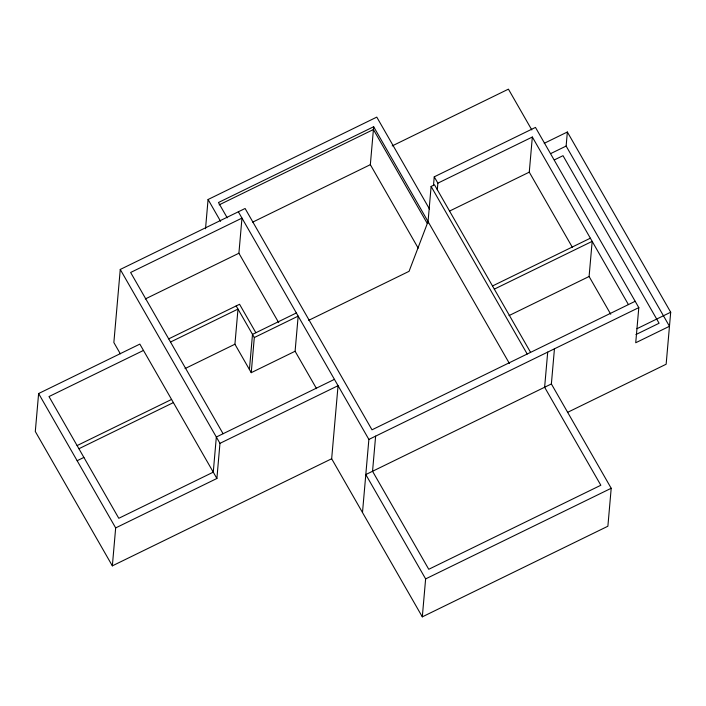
<?xml version="1.0" encoding="UTF-8"?>
<svg xmlns="http://www.w3.org/2000/svg" width="706" height="706" viewBox="0 0 706 706"><rect width="100%" height="100%" fill="white"/><g stroke="black" fill="none" stroke-linecap="round" stroke-linejoin="round"><path stroke-width="1.06" d="M216.892 478.483L139.841 344.104L38.618 393.533L35.3 431.481L112.351 565.85L331.661 458.759L338.059 385.679L219.963 443.35L216.892 478.483L115.669 527.912L112.351 565.85M635.179 301.294L372 429.813L245.097 208.491L120.258 269.454L113.86 342.534L120.338 353.821M205.517 228.762L208.076 199.498L376.783 117.117L429.539 209.117M278.702 322.651L238.902 253.242L241.973 218.11L130.628 272.481L223.087 433.731M251.239 372.671L254.31 337.539L298.17 316.12L295.099 351.253L251.239 372.671L234.921 344.219L237.993 309.087L170.517 342.039M249.421 369.512L252.501 334.379L296.361 312.961M418.199 248.15L370.341 164.674L373.659 126.736L218.454 202.525L227.226 217.819M362.487 512.512L368.876 439.432L238.346 211.782M375.627 436.131L372.547 471.273L428.754 569.283L600.832 485.251L544.626 387.241L547.706 352.109M427.889 223.458L431.119 186.446L434.499 184.804L530.585 352.373M433.475 185.616L434.243 176.827L535.466 127.407L638.806 307.622L635.727 342.754L669.473 326.278L566.133 146.063L567.359 132.004L544.229 143.309M437.296 189.737L437.87 183.154L434.243 176.827M551.377 383.949L611.202 488.278L607.884 526.226L422.312 616.85L425.63 578.902L365.805 474.564L551.377 383.949L554.448 348.808M572.504 247.559L529.271 172.158L532.342 137.017L437.87 183.154M610.743 314.241L589.095 276.496L592.175 241.355L494.324 289.142M567.359 132.004L670.7 312.228L666.146 364.225L567.739 412.278M428.048 221.587L409.065 271.325L308.681 320.339M219.195 204.846L373.412 129.542L427.262 223.449M392.183 145.921L508.426 89.15L531.812 129.939M252.704 222.125L370.341 164.674M145.295 298.956L238.902 253.242M143.468 350.432L48.996 396.56L118.793 518.292L213.265 472.155L216.336 437.023L334.432 379.36M168.699 338.88L239.555 304.277L255.872 332.729M550.706 153.59L566.133 146.063M449.554 211.076L529.271 172.158M554.334 159.918L563.009 155.682L659.095 323.251L635.956 334.547M185.043 368.576L234.921 344.219M77.095 445.574L171.567 399.437M78.904 448.734L173.385 402.596M77.148 460.718L83.89 457.426M492.506 285.974L590.357 238.196M509.044 315.582L589.095 276.496M368.876 439.432L638.806 307.622M636.962 328.705L670.7 312.228M425.63 578.902L611.202 488.278M532.342 137.017L628.428 304.595M431.119 186.446L527.205 354.024M373.659 126.736L509.397 363.449M208.076 199.498L220.59 221.313M295.099 351.253L316.562 388.679M331.661 458.759L422.312 616.85M236.183 305.927L254.31 337.539M120.258 269.454L219.963 443.35M38.618 393.533L115.669 527.912"/></g></svg>
